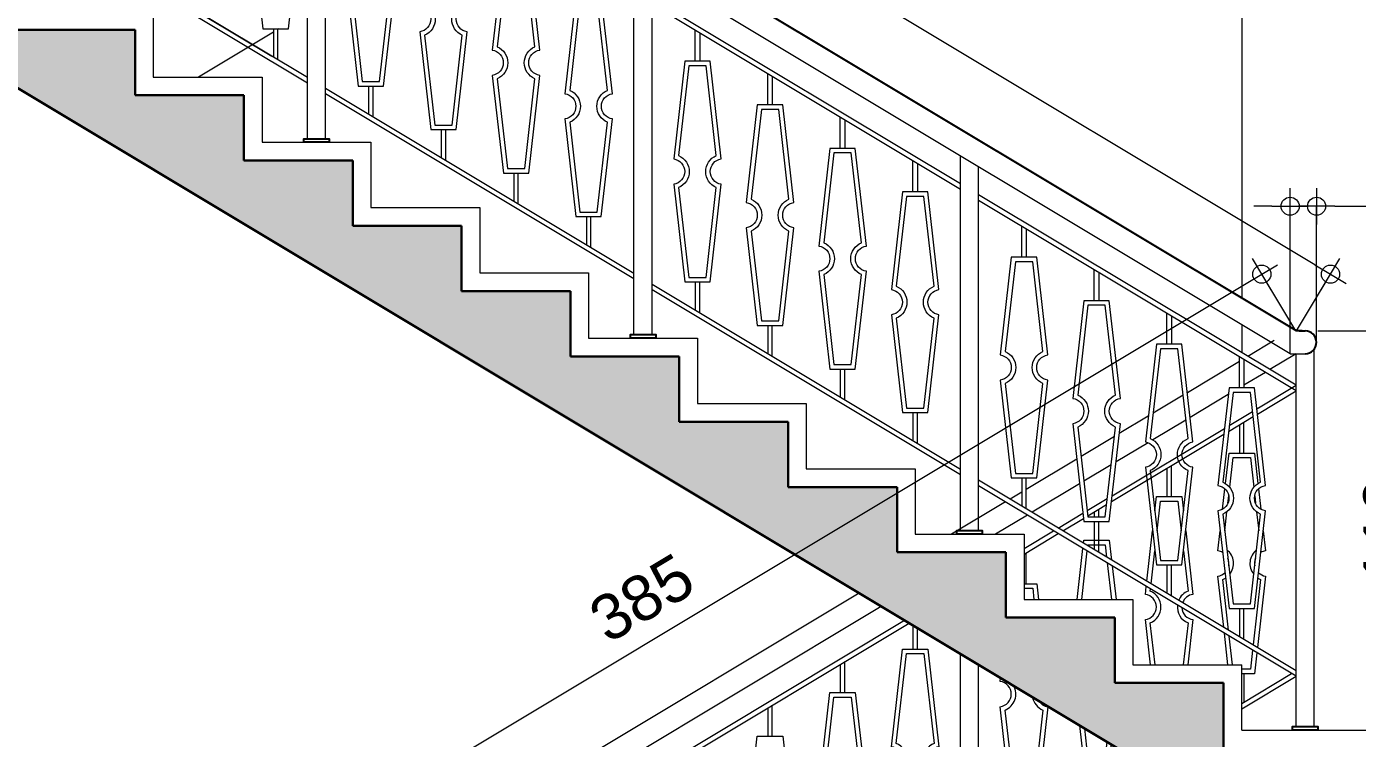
# Model space of a CAD drawing. Header units: millimetres. Extents: x -11 to 1625, y -267 to 180.
# Drawn here: x 1110.83 to 1118.17, y 31.73 to 35.65 of the extents above; entities that cross this region are included whole.
import ezdxf

# ---------------------------------------------------------------- set-up
doc = ezdxf.new("R2010")
doc.units = ezdxf.units.MM
for name, color, linetype, lineweight in [('ars', 11, 'Continuous', 5), ('blk', 1, 'Continuous', 30), ('lan', 7, 'Continuous', 15), ('sol kol', 8, 'Continuous', 0), ('u', 6, 'Continuous', 20)]:
    doc.layers.add(name, color=color, linetype=linetype, lineweight=lineweight)
doc.styles.get("Standard").update_dxf_attribs({"font": 'ARIALUNI.TTF'})
doc.dimstyles.new('SK 50', dxfattribs={"dimtxt": 0.25, "dimasz": 0.1, "dimexe": 0, "dimexo": 0, "dimgap": 0.1, "dimtad": 1, "dimdec": 0, "dimlfac": 50, "dimzin": 12, "dimdsep": 46, "dimtxsty": 'Standard', "dimblk": 'BULAT', "dimcen": 0.1, "dimclrd": 256, "dimclre": 256, "dimclrt": 256, "dimadec": 0, "dimazin": 3, "dimtfac": 1, "dimtdec": 0, "dimtofl": 0, "dimtmove": 0, "dimatfit": 3, "dimldrblk": 'BULAT', "dimfxl": 0, "dimtolj": 1, "dimtzin": 0, "dimlwd": -1, "dimlwe": -1, "dimarcsym": 0})

# ---------------------------------------------------------------- blocks, each defined once
blk = doc.blocks.new('BULAT')
for p, q in [((0, -1), (0, 1)), ((-1, 0), (1, 0))]:
    blk.add_line(p, q)
blk.add_circle((0, 0), 0.5)
blk = doc.blocks.new('*D3116')
at = {"layer": 'Defpoints', "color": 0, "ltscale": 0.15}
for p in [(1117.9518, 33.976), (1117.9076, 31.776), (1118.5566, 31.776)]:
    blk.add_point(p, dxfattribs=at)
at = {"layer": 'u', "ltscale": 0.15}
for p, q in [((1117.9518, 33.976), (1118.5566, 33.976)), ((1118.5566, 33.876), (1118.5566, 31.876)), ((1117.9076, 31.776), (1118.5566, 31.776))]:
    blk.add_line(p, q, dxfattribs=at)
at = {"layer": 'u', "ltscale": 0.15, "xscale": 0.1, "yscale": 0.1, "zscale": 0.1}
for p, rotation in [((1118.5566, 33.976), 90), ((1118.5566, 31.776), 270)]:
    blk.add_blockref('BULAT', p, dxfattribs=dict(at, rotation=rotation))
at = {"layer": 'u', "ltscale": 0.15, "insert": (1118.3289, 32.876), "char_height": 0.25, "attachment_point": 5, "rotation": 90}
blk.add_mtext('\\A1;110', dxfattribs=at)
blk = doc.blocks.new('*D3117')
at = {"layer": 'Defpoints', "color": 0, "ltscale": 0.15}
for p in [(1111.4211, 38.2492), (1111.2332, 37.936), (1117.8332, 33.976)]:
    blk.add_point(p, dxfattribs=at)
at = {"layer": 'u', "ltscale": 0.15}
for p, q in [((1111.2332, 37.936), (1111.4211, 38.2492)), ((1117.9354, 34.3406), (1111.5069, 38.1977)), ((1117.8332, 33.976), (1118.0211, 34.2892))]:
    blk.add_line(p, q, dxfattribs=at)
at = {"layer": 'u', "ltscale": 0.15, "xscale": 0.1, "yscale": 0.1, "zscale": 0.1}
for p, rotation in [((1111.4211, 38.2492), 149.0362434679261), ((1118.0211, 34.2892), 329.0362434679261)]:
    blk.add_blockref('BULAT', p, dxfattribs=dict(at, rotation=rotation))
at = {"layer": 'u', "ltscale": 0.15, "insert": (1114.8383, 36.4644), "char_height": 0.25, "attachment_point": 5, "rotation": 329.03624}
blk.add_mtext('\\A1;385', dxfattribs=at)
blk = doc.blocks.new('*D3118')
at = {"layer": 'Defpoints', "color": 0, "ltscale": 0.15}
for p in [(1117.9443, 34.6637), (1117.9443, 33.9135), (1117.7986, 33.851)]:
    blk.add_point(p, dxfattribs=at)
at = {"layer": 'u', "ltscale": 0.15}
for p, q in [((1117.6986, 34.6637), (1117.5986, 34.6637)), ((1117.7986, 33.851), (1117.7986, 34.6637)), ((1117.9443, 33.9135), (1117.9443, 34.6637)), ((1118.0443, 34.6637), (1118.5061, 34.6637))]:
    blk.add_line(p, q, dxfattribs=at)
at = {"layer": 'u', "ltscale": 0.15, "xscale": 0.1, "yscale": 0.1, "zscale": 0.1}
blk.add_blockref('BULAT', (1117.7986, 34.6637), dxfattribs=at)
at = {"layer": 'u', "ltscale": 0.15, "xscale": 0.1, "yscale": 0.1, "zscale": 0.1, "rotation": 180}
blk.add_blockref('BULAT', (1117.9443, 34.6637), dxfattribs=at)
at = {"layer": 'u', "ltscale": 0.15, "insert": (1118.3252, 34.8887), "char_height": 0.25, "attachment_point": 5}
blk.add_mtext('\\A1;7', dxfattribs=at)
blk = doc.blocks.new('*D3115')
at = {"layer": 'Defpoints', "color": 0, "ltscale": 0.15}
for p in [(1111.1318, 37.936), (1110.5565, 35.736), (1111.1818, 35.736)]:
    blk.add_point(p, dxfattribs=at)
at = {"layer": 'u', "ltscale": 0.15}
for p, q in [((1111.1318, 37.936), (1110.5565, 37.936)), ((1110.5565, 37.836), (1110.5565, 35.836)), ((1111.1818, 35.736), (1110.5565, 35.736))]:
    blk.add_line(p, q, dxfattribs=at)
at = {"layer": 'u', "ltscale": 0.15, "xscale": 0.1, "yscale": 0.1, "zscale": 0.1}
for p, rotation in [((1110.5565, 37.936), 90), ((1110.5565, 35.736), 270)]:
    blk.add_blockref('BULAT', p, dxfattribs=dict(at, rotation=rotation))
at = {"layer": 'u', "ltscale": 0.15, "insert": (1110.3287, 36.836), "char_height": 0.25, "attachment_point": 5, "rotation": 90}
blk.add_mtext('\\A1;110', dxfattribs=at)
blk = doc.blocks.new('*D3119')
at = {"layer": 'Defpoints', "color": 0, "ltscale": 0.15}
for p in [(1117.6424, 34.2892), (1117.8303, 33.976), (1111.2303, 30.016)]:
    blk.add_point(p, dxfattribs=at)
at = {"layer": 'u', "ltscale": 0.15}
for p, q in [((1117.8303, 33.976), (1117.6424, 34.2892)), ((1111.1282, 30.3806), (1117.5567, 34.2377)), ((1111.2303, 30.016), (1111.0424, 30.3292))]:
    blk.add_line(p, q, dxfattribs=at)
at = {"layer": 'u', "ltscale": 0.15, "xscale": 0.1, "yscale": 0.1, "zscale": 0.1}
for p, rotation in [((1117.6424, 34.2892), 30.96375653207391), ((1111.0424, 30.3292), 210.9637565320739)]:
    blk.add_blockref('BULAT', p, dxfattribs=dict(at, rotation=rotation))
at = {"layer": 'u', "ltscale": 0.15, "insert": (1114.2252, 32.5044), "char_height": 0.25, "attachment_point": 5, "rotation": 30.96376}
blk.add_mtext('\\A1;385', dxfattribs=at)

msp = doc.modelspace()

# ---------------------------------------------------------------- hatches: boundary and pattern name
at = {"layer": 'sol kol'}
h = msp.add_hatch(color=256, dxfattribs=at)
h.dxf.hatch_style = 1
h.paths.add_polyline_path([(1123.9317676, 31.4359917), (1123.9317676, 31.6759917), (1117.4317676, 31.6759917), (1117.4317676, 32.0359917), (1116.8317676, 32.0359917), (1116.8317676, 32.3959917), (1116.2317676, 32.3959917), (1116.2317676, 32.7559917), (1115.6317676, 32.7559917), (1115.6317676, 33.1159917), (1115.0317676, 33.1159917), (1115.0317676, 33.4759917), (1114.4317676, 33.4759917), (1114.4317676, 33.8359917), (1113.8317676, 33.8359917), (1113.8317676, 34.1959917), (1113.2317676, 34.1959917), (1113.2317676, 34.5559917), (1112.6317676, 34.5559917), (1112.6317676, 34.9159917), (1112.0317676, 34.9159917), (1112.0317676, 35.2759917), (1111.4317676, 35.2759917), (1111.4317676, 35.6359917), (1108.6317676, 35.6359917), (1108.6317676, 34.8359917), (1109.0317676, 34.8359917), (1109.0317676, 35.3359917), (1110.7486724, 35.3359917), (1117.6317676, 31.2061346), (1117.6317676, 30.0759917), (1117.8317676, 30.0759917), (1117.8317676, 30.4759917), (1118.2317676, 30.4759917), (1118.2317676, 31.3261346), (1118.4148628, 31.4359917), (1121.6317676, 31.4359917), (1121.6317676, 30.4759917), (1122.2317676, 30.4759917), (1122.2317676, 31.4359917)])

# ---------------------------------------------------------------- linework, layer by layer
msp.add_line((1117.8490791, 33.9759917), (1117.8817676, 33.9759917))
msp.add_lwpolyline([(1117.8654233, 33.9759917), (1117.8332171, 33.9759917), (1111.2332171, 37.9359917)])
for points in [[(1112.5017676, 35.0159917), (1112.3617676, 35.0159917), (1112.3617676, 35.0359917), (1112.5017676, 35.0359917)], [(1114.3017676, 33.9359917), (1114.1617676, 33.9359917), (1114.1617676, 33.9559917), (1114.3017676, 33.9559917)], [(1116.1017676, 32.8559917), (1115.9617676, 32.8559917), (1115.9617676, 32.8759917), (1116.1017676, 32.8759917)], [(1117.9517676, 31.7759917), (1117.8117676, 31.7759917), (1117.8117676, 31.7959917), (1117.9517676, 31.7959917)]]:
    msp.add_lwpolyline(points, close=True)
msp.add_arc((1117.8817676, 33.9134917), 0.0625, 270, 90)
at = {"layer": 'ars'}
for p, q in [((1115.9817676, 34.7865174), (1114.2817676, 35.8065174)), ((1115.9817676, 34.756079), (1114.2817676, 35.776079)), ((1112.2192676, 35.4705492), (1112.2192676, 35.6413158)), ((1114.5442676, 35.618579), (1114.5442676, 35.4628123)), ((1114.9442676, 35.378579), (1114.9442676, 35.2228123)), ((1112.7442676, 35.1555492), (1112.7442676, 35.3263158)), ((1115.3442676, 35.138579), (1115.3442676, 34.9828123)), ((1113.1442676, 34.9155492), (1113.1442676, 35.0863158)), ((1115.7442676, 34.898579), (1115.7442676, 34.7428123)), ((1117.8317676, 33.6765174), (1116.0817676, 34.7265174)), ((1117.8317676, 33.646079), (1116.0817676, 34.696079)), ((1113.9442676, 34.4355492), (1113.9442676, 34.6063158)), ((1116.3442676, 34.538579), (1116.3442676, 34.3828123)), ((1116.7442676, 34.298579), (1116.7442676, 34.1428123)), ((1114.5442676, 34.0755492), (1114.5442676, 34.2463158)), ((1117.1442676, 34.058579), (1117.1442676, 33.9028123)), ((1114.9442676, 33.8355492), (1114.9442676, 34.0063158)), ((1117.5442676, 33.818579), (1117.5442676, 33.6628123)), ((1117.6149778, 33.5464436), (1117.8317676, 33.6765174)), ((1117.6182129, 33.5179461), (1117.8317676, 33.646079)), ((1115.7442676, 33.3555492), (1115.7442676, 33.5263158)), ((1117.4633931, 33.4554928), (1117.5914217, 33.5323099)), ((1117.4596852, 33.4228295), (1117.5946567, 33.5038125)), ((1117.5192676, 33.458579), (1117.5192676, 33.3028123)), ((1116.8141641, 33.0355169), (1117.4326856, 33.4066298)), ((1116.8178721, 33.0681801), (1117.4363935, 33.439293)), ((1116.3442676, 32.9955492), (1116.3442676, 33.1663158)), ((1117.1192676, 33.218579), (1117.1192676, 33.0628123)), ((1116.6802007, 32.9855773), (1116.7908725, 33.0519804)), ((1116.6834358, 32.9570799), (1116.7871646, 33.0193172)), ((1116.520544, 32.8897833), (1116.6566446, 32.9714437)), ((1116.5459094, 32.8745641), (1116.6598797, 32.9429462)), ((1116.7192676, 32.978579), (1116.7192676, 32.9513158)), ((1116.3317676, 32.7765174), (1116.4951786, 32.8745641)), ((1116.7192676, 32.9263158), (1116.7192676, 32.8228123)), ((1116.7442676, 32.7555492), (1116.7442676, 32.9263158)), ((1116.3317676, 32.746079), (1116.520544, 32.8593449)), ((1117.5442676, 32.2755492), (1117.5442676, 32.4463158)), ((1114.2817676, 31.5465174), (1115.6731152, 32.381326)), ((1114.2817676, 31.516079), (1115.6984806, 32.3661068)), ((1115.7192676, 32.3536346), (1115.7192676, 32.2228123)), ((1115.3192676, 32.138579), (1115.3192676, 31.9828123)), ((1117.5317676, 31.9230492), (1117.8064022, 32.08783)), ((1117.5317676, 31.8926107), (1117.8317676, 32.0726107)), ((1114.9192676, 31.898579), (1114.9192676, 31.7428123))]:
    msp.add_line(p, q, dxfattribs=at)
at = {"layer": 'ars', "ltscale": 0.15}
for p, q in [((1114.1817676, 34.2930492), (1112.4817676, 35.3130492)), ((1114.1817676, 34.2626107), (1112.4817676, 35.2826107)), ((1113.5442676, 34.6755492), (1113.5442676, 34.8463158)), ((1115.9817676, 33.2130492), (1114.2817676, 34.2330492)), ((1115.9817676, 33.1826107), (1114.2817676, 34.2026107)), ((1115.3442676, 33.5955492), (1115.3442676, 33.7663158)), ((1117.8317676, 32.1030492), (1116.0817676, 33.1530492)), ((1117.8317676, 32.0726107), (1116.0817676, 33.1226107)), ((1117.1442676, 32.5155492), (1117.1442676, 32.6863158))]:
    msp.add_line(p, q, dxfattribs=at)
for points in [[(1112.2767676, 35.6413158), (1112.3379155, 36.1799662, -0.875516397), (1112.3379155, 36.319162), (1112.2767676, 36.8578123), (1112.1367676, 36.8578123), (1112.0756197, 36.319162, -0.875516397), (1112.0756197, 36.1799662), (1112.1367676, 35.6413158)], [(1112.8017676, 35.3263158), (1112.8629155, 35.8649662, -0.875516397), (1112.8629155, 36.004162), (1112.8017676, 36.5428123), (1112.6617676, 36.5428123), (1112.6006197, 36.004162, -0.875516397), (1112.6006197, 35.8649662), (1112.6617676, 35.3263158)], [(1112.779445, 35.3513158), (1112.8356737, 35.8466331, -0.667482151), (1112.8356737, 36.022495), (1112.779445, 36.5178123), (1112.6840901, 36.5178123), (1112.6278614, 36.022495, -0.667482151), (1112.6278614, 35.8466331), (1112.6840901, 35.3513158)], [(1113.2017676, 35.0863158), (1113.2629155, 35.6249662, -0.875516397), (1113.2629155, 35.764162), (1113.2017676, 36.3028123), (1113.0617676, 36.3028123), (1113.0006197, 35.764162, -0.875516397), (1113.0006197, 35.6249662), (1113.0617676, 35.0863158)], [(1113.179445, 35.1113158), (1113.2356737, 35.6066331, -0.667482151), (1113.2356737, 35.782495), (1113.179445, 36.2778123), (1113.0840901, 36.2778123), (1113.0278614, 35.782495, -0.667482151), (1113.0278614, 35.6066331), (1113.0840901, 35.1113158)], [(1113.6017676, 34.8463158), (1113.6629155, 35.3849662, -0.875516397), (1113.6629155, 35.524162), (1113.6017676, 36.0628123), (1113.4617676, 36.0628123), (1113.4006197, 35.524162, -0.875516397), (1113.4006197, 35.3849662), (1113.4617676, 34.8463158)], [(1113.579445, 34.8713158), (1113.6356737, 35.3666331, -0.667482151), (1113.6356737, 35.542495), (1113.579445, 36.0378123), (1113.4840901, 36.0378123), (1113.4278614, 35.542495, -0.667482151), (1113.4278614, 35.3666331), (1113.4840901, 34.8713158)], [(1114.0017676, 34.6063158), (1114.0629155, 35.1449662, -0.875516397), (1114.0629155, 35.284162), (1114.0017676, 35.8228123), (1113.8617676, 35.8228123), (1113.8006197, 35.284162, -0.875516397), (1113.8006197, 35.1449662), (1113.8617676, 34.6063158)], [(1113.979445, 34.6313158), (1114.0356737, 35.1266331, -0.667482151), (1114.0356737, 35.302495), (1113.979445, 35.7978123), (1113.8840901, 35.7978123), (1113.8278614, 35.302495, -0.667482151), (1113.8278614, 35.1266331), (1113.8840901, 34.6313158)], [(1114.6017676, 34.2463158), (1114.6629155, 34.7849662, -0.875516397), (1114.6629155, 34.924162), (1114.6017676, 35.4628123), (1114.4617676, 35.4628123), (1114.4006197, 34.924162, -0.875516397), (1114.4006197, 34.7849662), (1114.4617676, 34.2463158)], [(1114.579445, 34.2713158), (1114.6356737, 34.7666331, -0.667482151), (1114.6356737, 34.942495), (1114.579445, 35.4378123), (1114.4840901, 35.4378123), (1114.4278614, 34.942495, -0.667482151), (1114.4278614, 34.7666331), (1114.4840901, 34.2713158)], [(1115.0017676, 34.0063158), (1115.0629155, 34.5449662, -0.875516397), (1115.0629155, 34.684162), (1115.0017676, 35.2228123), (1114.8617676, 35.2228123), (1114.8006197, 34.684162, -0.875516397), (1114.8006197, 34.5449662), (1114.8617676, 34.0063158)], [(1114.979445, 34.0313158), (1115.0356737, 34.5266331, -0.667482151), (1115.0356737, 34.702495), (1114.979445, 35.1978123), (1114.8840901, 35.1978123), (1114.8278614, 34.702495, -0.667482151), (1114.8278614, 34.5266331), (1114.8840901, 34.0313158)], [(1115.4017676, 33.7663158), (1115.4629155, 34.3049662, -0.875516397), (1115.4629155, 34.444162), (1115.4017676, 34.9828123), (1115.2617676, 34.9828123), (1115.2006197, 34.444162, -0.875516397), (1115.2006197, 34.3049662), (1115.2617676, 33.7663158)], [(1115.379445, 33.7913158), (1115.4356737, 34.2866331, -0.667482151), (1115.4356737, 34.462495), (1115.379445, 34.9578123), (1115.2840901, 34.9578123), (1115.2278614, 34.462495, -0.667482151), (1115.2278614, 34.2866331), (1115.2840901, 33.7913158)], [(1115.8017676, 33.5263158), (1115.8629155, 34.0649662, -0.875516397), (1115.8629155, 34.204162), (1115.8017676, 34.7428123), (1115.6617676, 34.7428123), (1115.6006197, 34.204162, -0.875516397), (1115.6006197, 34.0649662), (1115.6617676, 33.5263158)], [(1115.779445, 33.5513158), (1115.8356737, 34.0466331, -0.667482151), (1115.8356737, 34.222495), (1115.779445, 34.7178123), (1115.6840901, 34.7178123), (1115.6278614, 34.222495, -0.667482151), (1115.6278614, 34.0466331), (1115.6840901, 33.5513158)], [(1116.4017676, 33.1663158), (1116.4629155, 33.7049662, -0.875516397), (1116.4629155, 33.844162), (1116.4017676, 34.3828123), (1116.2617676, 34.3828123), (1116.2006197, 33.844162, -0.875516397), (1116.2006197, 33.7049662), (1116.2617676, 33.1663158)], [(1116.379445, 33.1913158), (1116.4356737, 33.6866331, -0.667482151), (1116.4356737, 33.862495), (1116.379445, 34.3578123), (1116.2840901, 34.3578123), (1116.2278614, 33.862495, -0.667482151), (1116.2278614, 33.6866331), (1116.2840901, 33.1913158)], [(1116.8017676, 32.9263158), (1116.8629155, 33.4649662, -0.875516397), (1116.8629155, 33.604162), (1116.8017676, 34.1428123), (1116.6617676, 34.1428123), (1116.6006197, 33.604162, -0.875516397), (1116.6006197, 33.4649662), (1116.6617676, 32.9263158)], [(1116.779445, 32.9513158), (1116.8356737, 33.4466331, -0.667482151), (1116.8356737, 33.622495), (1116.779445, 34.1178123), (1116.6840901, 34.1178123), (1116.6278614, 33.622495, -0.667482151), (1116.6278614, 33.4466331), (1116.6840901, 32.9513158)], [(1117.2017676, 32.6863158), (1117.2629155, 33.2249662, -0.875516397), (1117.2629155, 33.364162), (1117.2017676, 33.9028123), (1117.0617676, 33.9028123), (1117.0006197, 33.364162, -0.875516397), (1117.0006197, 33.2249662), (1117.0617676, 32.6863158)], [(1117.179445, 32.7113158), (1117.2356737, 33.2066331, -0.667482151), (1117.2356737, 33.382495), (1117.179445, 33.8778123), (1117.0840901, 33.8778123), (1117.0278614, 33.382495, -0.667482151), (1117.0278614, 33.2066331), (1117.0840901, 32.7113158)], [(1117.6017676, 32.4463158), (1117.6629155, 32.9849662, -0.875516397), (1117.6629155, 33.124162), (1117.6017676, 33.6628123), (1117.4617676, 33.6628123), (1117.4006197, 33.124162, -0.875516397), (1117.4006197, 32.9849662), (1117.4617676, 32.4463158)], [(1117.579445, 32.4713158), (1117.6356737, 32.9666331, -0.667482151), (1117.6356737, 33.142495), (1117.579445, 33.6378123), (1117.4840901, 33.6378123), (1117.4278614, 33.142495, -0.667482151), (1117.4278614, 32.9666331), (1117.4840901, 32.4713158)], [(1115.6617676, 31.0063158), (1115.6006197, 31.5449662, 0.875516397), (1115.6006197, 31.684162), (1115.6617676, 32.2228123), (1115.8017676, 32.2228123), (1115.8629155, 31.684162, 0.875516397), (1115.8629155, 31.5449662), (1115.8017676, 31.0063158)], [(1115.6840901, 31.0313158), (1115.6278614, 31.5266331, 0.667482151), (1115.6278614, 31.702495), (1115.6840901, 32.1978123), (1115.779445, 32.1978123), (1115.8356737, 31.702495, 0.667482151), (1115.8356737, 31.5266331), (1115.779445, 31.0313158)], [(1115.2617676, 30.7663158), (1115.2006197, 31.3049662, 0.875516397), (1115.2006197, 31.444162), (1115.2617676, 31.9828123), (1115.4017676, 31.9828123), (1115.4629155, 31.444162, 0.875516397), (1115.4629155, 31.3049662), (1115.4017676, 30.7663158)], [(1115.2840901, 30.7913158), (1115.2278614, 31.2866331, 0.667482151), (1115.2278614, 31.462495), (1115.2840901, 31.9578123), (1115.379445, 31.9578123), (1115.4356737, 31.462495, 0.667482151), (1115.4356737, 31.2866331), (1115.379445, 30.7913158)], [(1114.8617676, 30.5263158), (1114.8006197, 31.0649662, 0.875516397), (1114.8006197, 31.204162), (1114.8617676, 31.7428123), (1115.0017676, 31.7428123), (1115.0629155, 31.204162, 0.875516397), (1115.0629155, 31.0649662), (1115.0017676, 30.5263158)]]:
    msp.add_lwpolyline(points, format="xyb", close=True, dxfattribs=at)
at = {"layer": 'ars'}
for points in [[(1112.1942676, 35.6413158), (1112.1942676, 35.4855492)], [(1114.5192676, 35.4628123), (1114.5192676, 35.633579)], [(1114.9192676, 35.2228123), (1114.9192676, 35.393579)], [(1112.7192676, 35.3263158), (1112.7192676, 35.1705492)], [(1115.3192676, 34.9828123), (1115.3192676, 35.153579)], [(1113.1192676, 35.0863158), (1113.1192676, 34.9305492)], [(1113.5192676, 34.8463158), (1113.5192676, 34.6905492)], [(1115.7192676, 34.7428123), (1115.7192676, 34.913579)], [(1113.9192676, 34.6063158), (1113.9192676, 34.4505492)], [(1116.3192676, 34.3828123), (1116.3192676, 34.553579)], [(1116.7192676, 34.1428123), (1116.7192676, 34.313579)], [(1114.5192676, 34.2463158), (1114.5192676, 34.0905492)], [(1117.1192676, 33.9028123), (1117.1192676, 34.073579)], [(1114.9192676, 34.0063158), (1114.9192676, 33.8505492)], [(1117.5192676, 33.6628123), (1117.5192676, 33.833579)], [(1115.3192676, 33.7663158), (1115.3192676, 33.6105492)], [(1115.7192676, 33.5263158), (1115.7192676, 33.3705492)], [(1117.5442676, 33.3028123), (1117.5442676, 33.473579)], [(1117.1442676, 33.0628123), (1117.1442676, 33.233579)], [(1116.3192676, 33.1663158), (1116.3192676, 33.0105492)], [(1116.7442676, 32.9513158), (1116.7442676, 32.993579)], [(1116.7192676, 32.9263158), (1116.7192676, 32.7705492)], [(1116.7442676, 32.8228123), (1116.7442676, 32.9263158)], [(1116.3442676, 32.5828123), (1116.3442676, 32.753579)], [(1117.1192676, 32.6863158), (1117.1192676, 32.5305492)], [(1117.5192676, 32.4463158), (1117.5192676, 32.2905492)], [(1115.7442676, 32.2228123), (1115.7442676, 32.3386346)], [(1115.3442676, 31.9828123), (1115.3442676, 32.153579)], [(1117.5442676, 32.0863158), (1117.5442676, 31.9305492)], [(1114.9442676, 31.7428123), (1114.9442676, 31.913579)]]:
    msp.add_lwpolyline(points, dxfattribs=at)
at = {"layer": 'ars', "ltscale": 0.15}
for points in [[(1117.4426885, 33.1347451), (1117.4617676, 33.3028123), (1117.6017676, 33.3028123), (1117.6208467, 33.1347451)], [(1117.4655226, 33.1142516), (1117.4840901, 33.2778123), (1117.579445, 33.2778123), (1117.5980125, 33.1142516)], [(1117.4267001, 32.9939041), (1117.4393975, 33.1057545)], [(1117.6241377, 33.1057545), (1117.636835, 32.9939041)], [(1117.0529778, 32.9853835), (1117.0617676, 33.0628123), (1117.2017676, 33.0628123), (1117.2105573, 32.9853835)], [(1117.0655581, 32.8745641), (1117.0840901, 33.0378123), (1117.179445, 33.0378123), (1117.197977, 32.8745641)], [(1117.4555122, 33.0260702), (1117.4602663, 33.0679485)], [(1117.6032689, 33.0679485), (1117.6080229, 33.0260702)], [(1117.4383132, 32.8745641), (1117.4502559, 32.9797671)], [(1117.6132793, 32.9797671), (1117.625222, 32.8745641)], [(1117.0088646, 32.596791), (1117.0403975, 32.8745641)], [(1116.6598797, 32.8061819), (1116.6617676, 32.8228123), (1116.8017676, 32.8228123), (1116.8141641, 32.7136113)], [(1116.6834358, 32.7920483), (1116.6840901, 32.7978123), (1116.779445, 32.7978123), (1116.7871646, 32.729811)], [(1116.6246667, 32.4959917), (1116.6566446, 32.7776845)], [(1116.6498273, 32.4959917), (1116.6802007, 32.7635508)], [(1117.0324207, 32.5826573), (1117.0529778, 32.7637446)], [(1116.7908725, 32.6971478), (1116.8137079, 32.4959917)], [(1116.8178721, 32.680948), (1116.8388684, 32.4959917)], [(1116.3317676, 32.5828123), (1116.4017676, 32.5828123), (1116.4116235, 32.4959917)], [(1116.3317676, 32.5578123), (1116.379445, 32.5578123), (1116.3864629, 32.4959917)], [(1117.4561283, 32.1359917), (1117.4363935, 32.3098351)], [(1117.4812889, 32.1359917), (1117.4633931, 32.2936354)], [(1117.5914217, 32.2168183), (1117.579445, 32.1113158), (1117.5317676, 32.1113158)], [(1117.6149778, 32.2026846), (1117.6017676, 32.0863158), (1117.5317676, 32.0863158)], [(1116.8121639, 31.6978968), (1116.8017676, 31.6063158), (1116.6617676, 31.6063158), (1116.6396188, 31.8014238)], [(1116.7886078, 31.7120305), (1116.779445, 31.6313158), (1116.6840901, 31.6313158), (1116.6666184, 31.7852241)]]:
    msp.add_lwpolyline(points, dxfattribs=at)
for points in [[(1117.2231376, 32.8745641), (1117.2629155, 32.524162, 0.279895436), (1117.2061567, 32.4784157)], [(1117.4267001, 32.7552241, 0.099127124), (1117.4006197, 32.764162), (1117.4131526, 32.8745641)], [(1117.6503825, 32.8745641), (1117.6629155, 32.764162, 0.099127124), (1117.636835, 32.7552241)], [(1117.2105573, 32.7637446), (1117.2356737, 32.542495, 0.197310754), (1117.1844198, 32.4914579)], [(1117.4655226, 32.6348766, 0.41725083), (1117.4502559, 32.769361, 0.41725083)], [(1117.4602663, 32.6811797, 0.153608418), (1117.4555122, 32.7230579, 0.153608418)], [(1117.6132793, 32.769361, 0.41725083), (1117.5980125, 32.6348766)], [(1117.6080229, 32.7230579, 0.153608418), (1117.6032689, 32.6811797)], [(1117.4326856, 32.3424984), (1117.4006197, 32.6249662, 0.156583892), (1117.4393975, 32.6433737, 0.156583892)], [(1117.6241377, 32.6433737, 0.156583892), (1117.6629155, 32.6249662), (1117.6182129, 32.231182)], [(1117.4596852, 32.3262986), (1117.4278614, 32.6066331, 0.044013306), (1117.4426885, 32.6143831, 0.044013306)], [(1117.6208467, 32.6143831, 0.044013306), (1117.6356737, 32.6066331), (1117.5946567, 32.2453157)], [(1117.0288834, 32.1359917), (1117.0006197, 32.3849662, 0.875516397), (1117.0006197, 32.524162), (1117.0056295, 32.5682936)], [(1117.054044, 32.1359917), (1117.0278614, 32.3666331, 0.667482151), (1117.0278614, 32.542495), (1117.0291856, 32.5541599)], [(1117.1775694, 32.4651296, 0.333702063), (1117.2356737, 32.3666331), (1117.2094912, 32.1359917)], [(1117.2021044, 32.4504086, 0.35909789), (1117.2629155, 32.3849662), (1117.2346517, 32.1359917)], [(1116.4124051, 31.9377521, 0.225292117), (1116.4629155, 31.9049662), (1116.4017676, 31.3663158), (1116.2617676, 31.3663158), (1116.2006197, 31.9049662, 0.875516397), (1116.2006197, 32.044162), (1116.2028156, 32.0635058)], [(1116.3784067, 31.9581511, 0.256377672), (1116.4356737, 31.8866331), (1116.379445, 31.3913158), (1116.2840901, 31.3913158), (1116.2278614, 31.8866331, 0.44595016), (1116.2748619, 32.020278)]]:
    msp.add_lwpolyline(points, format="xyb", dxfattribs=at)
at = {"layer": 'blk'}
for p, q in [((1108.6317676, 35.6359917), (1111.4317676, 35.6359917)), ((1111.4317676, 35.6359917), (1111.4317676, 35.2759917)), ((1111.4317676, 35.6359917), (1111.4317676, 35.2759917)), ((1117.6317676, 31.2061346), (1110.7486724, 35.3359917)), ((1111.4317676, 35.2759917), (1112.0317676, 35.2759917)), ((1111.4317676, 35.2759917), (1112.0317676, 35.2759917)), ((1112.0317676, 35.2759917), (1112.0317676, 34.9159917)), ((1112.0317676, 35.2759917), (1112.0317676, 34.9159917)), ((1112.0317676, 34.9159917), (1112.6317676, 34.9159917)), ((1112.0317676, 34.9159917), (1112.6317676, 34.9159917)), ((1112.6317676, 34.9159917), (1112.6317676, 34.5559917)), ((1112.6317676, 34.9159917), (1112.6317676, 34.5559917)), ((1112.6317676, 34.5559917), (1113.2317676, 34.5559917)), ((1112.6317676, 34.5559917), (1113.2317676, 34.5559917)), ((1113.2317676, 34.5559917), (1113.2317676, 34.1959917)), ((1113.2317676, 34.5559917), (1113.2317676, 34.1959917)), ((1113.2317676, 34.1959917), (1113.8317676, 34.1959917)), ((1113.2317676, 34.1959917), (1113.8317676, 34.1959917)), ((1113.8317676, 34.1959917), (1113.8317676, 33.8359917)), ((1113.8317676, 34.1959917), (1113.8317676, 33.8359917)), ((1113.8317676, 33.8359917), (1114.4317676, 33.8359917)), ((1114.4317676, 33.8359917), (1114.4317676, 33.4759917)), ((1114.4317676, 33.8359917), (1114.4317676, 33.4759917)), ((1114.4317676, 33.4759917), (1115.0317676, 33.4759917)), ((1114.4317676, 33.4759917), (1115.0317676, 33.4759917)), ((1115.0317676, 33.4759917), (1115.0317676, 33.1159917)), ((1115.0317676, 33.4759917), (1115.0317676, 33.1159917)), ((1115.0317676, 33.1159917), (1115.6317676, 33.1159917)), ((1115.0317676, 33.1159917), (1115.6317676, 33.1159917)), ((1115.6317676, 33.1159917), (1115.6317676, 32.7559917)), ((1115.6317676, 33.1159917), (1115.6317676, 32.7559917)), ((1115.6317676, 32.7559917), (1116.2317676, 32.7559917)), ((1115.6317676, 32.7559917), (1116.2317676, 32.7559917)), ((1116.2317676, 32.7559917), (1116.2317676, 32.3959917)), ((1116.2317676, 32.3959917), (1116.8317676, 32.3959917)), ((1116.8317676, 32.3959917), (1116.8317676, 32.0359917)), ((1116.8317676, 32.0359917), (1117.4317676, 32.0359917)), ((1117.4317676, 32.0359917), (1117.4317676, 31.6759917))]:
    msp.add_line(p, q, dxfattribs=at)
at = {"layer": 'lan'}
for p, q in [((1117.5317676, 37.9959917), (1117.5317676, 34.1568614)), ((1117.7985942, 33.8509917), (1111.1985942, 37.8109917)), ((1112.3817676, 35.0359917), (1112.3817676, 37.1010876)), ((1112.4817676, 35.0359917), (1112.4817676, 37.0410876)), ((1112.3817676, 35.3730492), (1111.2317676, 36.0630492)), ((1112.3817676, 35.3426107), (1111.2317676, 36.0326107)), ((1114.1817676, 33.9559917), (1114.1817676, 36.0210876)), ((1114.2817676, 33.9559917), (1114.2817676, 35.9610876)), ((1111.5317676, 35.7359917), (1111.5317676, 35.3759917)), ((1111.5317676, 35.7359917), (1111.5317676, 35.3759917)), ((1111.8106118, 35.7157426), (1112.1856118, 35.4907426)), ((1112.1942676, 35.6236346), (1111.7815294, 35.3759917)), ((1112.2237363, 35.6413158), (1112.2192676, 35.6386346)), ((1111.5317676, 35.3759917), (1112.1317676, 35.3759917)), ((1111.5317676, 35.3759917), (1112.1317676, 35.3759917)), ((1112.1317676, 35.3759917), (1112.1317676, 35.0159917)), ((1112.1317676, 35.3759917), (1112.1317676, 35.0159917)), ((1114.1817676, 34.2626107), (1112.4817676, 35.2826107)), ((1112.1317676, 35.0159917), (1112.7317676, 35.0159917)), ((1112.1317676, 35.0159917), (1112.7317676, 35.0159917)), ((1112.7317676, 35.0159917), (1112.7317676, 34.6559917)), ((1112.7317676, 35.0159917), (1112.7317676, 34.6559917)), ((1115.9817676, 32.8759917), (1115.9817676, 34.9410876)), ((1116.0817676, 32.8759917), (1116.0817676, 34.8810876)), ((1112.7317676, 34.6559917), (1113.3317676, 34.6559917)), ((1112.7317676, 34.6559917), (1113.3317676, 34.6559917)), ((1113.3317676, 34.6559917), (1113.3317676, 34.2959917)), ((1113.3317676, 34.6559917), (1113.3317676, 34.2959917)), ((1113.3317676, 34.2959917), (1113.9317676, 34.2959917)), ((1113.3317676, 34.2959917), (1113.9317676, 34.2959917)), ((1113.9317676, 34.2959917), (1113.9317676, 33.9359917)), ((1113.9317676, 34.2959917), (1113.9317676, 33.9359917)), ((1115.9817676, 33.1826107), (1114.2817676, 34.2026107)), ((1117.5317676, 34.0110876), (1117.5317676, 33.8565174)), ((1113.9317676, 33.9359917), (1114.5317676, 33.9359917)), ((1114.5317676, 33.9359917), (1114.5317676, 33.5759917)), ((1114.5317676, 33.9359917), (1114.5317676, 33.5759917)), ((1117.7102894, 33.9227179), (1117.5658614, 33.8360611)), ((1117.8317676, 33.849831), (1117.6873396, 33.7631742)), ((1117.7985942, 33.8509917), (1117.8817676, 33.8509917)), ((1117.8317676, 31.7959917), (1117.8317676, 33.8509917)), ((1117.9317676, 31.7959917), (1117.9317676, 33.8759917)), ((1117.5192676, 33.8081048), (1117.2320798, 33.6357922)), ((1117.6619742, 33.747955), (1117.5442676, 33.677331)), ((1117.2085237, 33.6216585), (1117.0437911, 33.5228189)), ((1117.4575062, 33.6252742), (1117.2475729, 33.4993142)), ((1114.5317676, 33.5759917), (1115.1317676, 33.5759917)), ((1114.5317676, 33.5759917), (1115.1317676, 33.5759917)), ((1115.1317676, 33.5759917), (1115.1317676, 33.2159917)), ((1115.1317676, 33.5759917), (1115.1317676, 33.2159917)), ((1117.0167915, 33.5066192), (1116.8567426, 33.4105898)), ((1117.2240168, 33.4851805), (1117.0413551, 33.3755835)), ((1116.829743, 33.3943901), (1116.6462877, 33.2843169)), ((1117.0159328, 33.3603301), (1116.8389848, 33.2541613)), ((1116.6227316, 33.2701832), (1116.3442676, 33.1031048)), ((1116.8119852, 33.2379616), (1116.6617807, 33.1478389)), ((1115.1317676, 33.2159917), (1115.7317676, 33.2159917)), ((1115.1317676, 33.2159917), (1115.7317676, 33.2159917)), ((1115.7317676, 33.2159917), (1115.7317676, 32.8559917)), ((1115.7317676, 33.2159917), (1115.7317676, 32.8559917)), ((1116.3192676, 33.0881048), (1116.2546379, 33.049327)), ((1116.6382246, 33.1337052), (1116.3761161, 32.9764401)), ((1116.2292725, 33.0341078), (1115.9324124, 32.8559917)), ((1116.3507507, 32.9612209), (1116.1753687, 32.8559917)), ((1115.7317676, 32.8559917), (1116.3317676, 32.8559917)), ((1115.7317676, 32.8559917), (1116.3317676, 32.8559917)), ((1116.3317676, 32.8559917), (1116.3317676, 32.4959917)), ((1115.4235533, 32.5310631), (1111.2317676, 30.0159917)), ((1116.3317676, 32.4959917), (1116.9317676, 32.4959917)), ((1116.9317676, 32.4959917), (1116.9317676, 32.1359917)), ((1115.5450315, 32.4581762), (1111.3539705, 29.9435397)), ((1115.9817676, 30.6959917), (1115.9817676, 32.1961346)), ((1116.0817676, 30.6959917), (1116.0817676, 32.1361346)), ((1116.9317676, 32.1359917), (1117.5317676, 32.1359917)), ((1117.5317676, 31.7759917), (1117.5317676, 32.1359917)), ((1117.5317676, 31.8926107), (1117.8317676, 32.0726107)), ((1117.5317676, 31.7759917), (1123.9317676, 31.7759917))]:
    msp.add_line(p, q, dxfattribs=at)

# ---------------------------------------------------------------- dimensions: what is measured, and where the dimension line sits
at = {"layer": 'u', "ltscale": 0.15}
for p1, p2, distance, picture, middle in [((1117.8332171, 33.9759917), (1111.2332171, 37.9359917), -0.3652274, '*D3117', (1114.8382904, 36.4644472)), ((1111.230318, 30.0159917), (1117.830318, 33.9759917), 0.3652274, '*D3119', (1114.2252447, 32.5044472))]:
    dim = msp.add_aligned_dim(p1=p1, p2=p2, distance=distance, dimstyle='SK 50', dxfattribs=at)
    dim.commit()
    dim.dimension.update_dxf_attribs({"geometry": picture, "text_midpoint": middle})
for base, p1, p2, picture, middle in [((1110.5564571, 35.7359917), (1111.1317676, 37.9359917), (1111.1817676, 35.7359917), '*D3115', (1110.3287285, 36.8359917)), ((1118.5565963, 31.7759917), (1117.9517676, 33.9759917), (1117.9075873, 31.7759917), '*D3116', (1118.3288677, 32.8759917))]:
    dim = msp.add_linear_dim(base=base, p1=p1, p2=p2, angle=90, dimstyle='SK 50', dxfattribs=at)
    dim.commit()
    dim.dimension.update_dxf_attribs({"geometry": picture, "text_midpoint": middle})
dim = msp.add_linear_dim(base=(1117.9442676, 34.6636913), p1=(1117.7985942, 33.8509917), p2=(1117.9442676, 33.9134917), dimstyle='SK 50', dxfattribs=at)
dim.commit()
dim.dimension.update_dxf_attribs({"geometry": '*D3118', "text_midpoint": (1118.325185, 34.8886913)})

doc.saveas('drawing.dxf')
